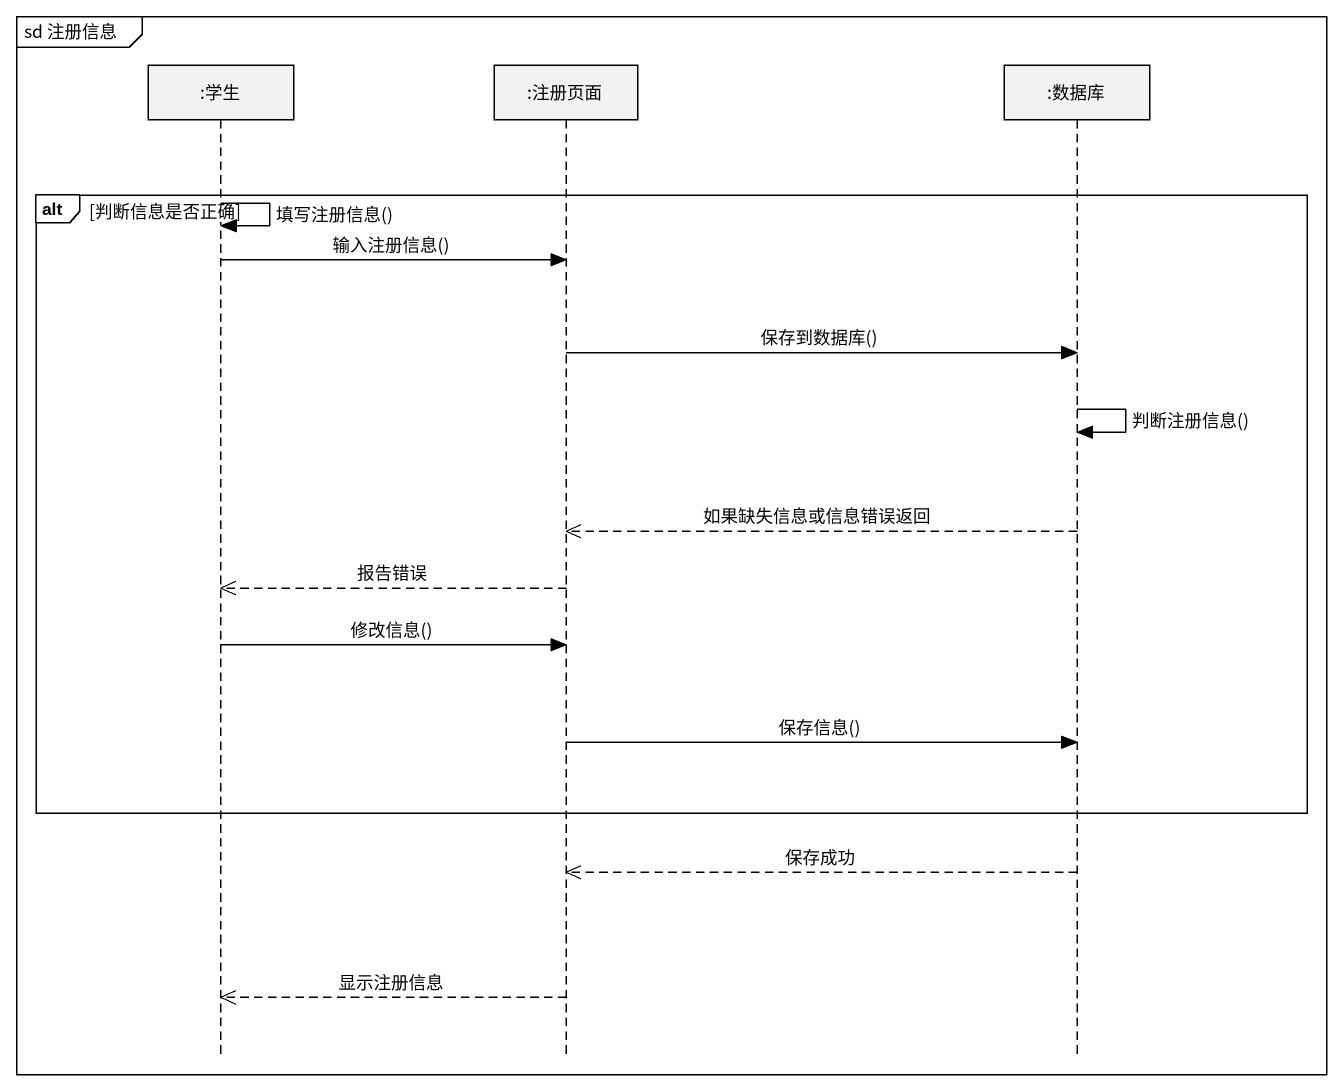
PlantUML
@startuml
mainframe sd 注册信息
hide footbox
participant ":学生" as 学生
participant ":注册页面" as 注册页面
participant ":数据库" as 数据库

alt 判断信息是否正确
  学生 -> 学生 : 填写注册信息()
  学生 -> 注册页面 : 输入注册信息()
  注册页面 -> 数据库 : 保存到数据库()
  数据库 -> 数据库 : 判断注册信息()
  数据库 -->> 注册页面 : 如果缺失信息或信息错误返回
  注册页面 -->> 学生 : 报告错误
  学生 -> 注册页面 : 修改信息()
  注册页面 -> 数据库 : 保存信息()
end
数据库 -->> 注册页面 : 保存成功
注册页面 -->> 学生 : 显示注册信息
@enduml
